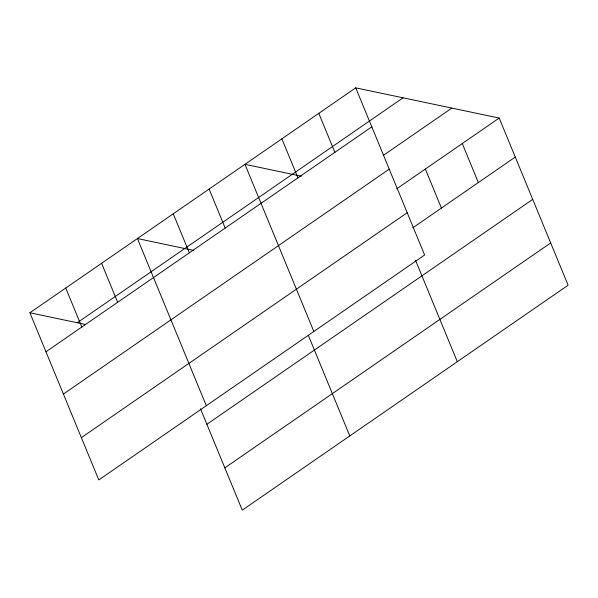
<?xml version="1.0" encoding="UTF-8"?>
<svg xmlns="http://www.w3.org/2000/svg" width="598" height="598" viewBox="0 0 598 598"><rect width="100%" height="100%" fill="white"/><g stroke="black" fill="none" stroke-linecap="round" stroke-linejoin="round"><path stroke-width="0.9" d="M355.728 87.846L424.625 255.002L98.797 479.932L29.9 312.776L355.728 87.846L499.203 118.068L568.1 285.224L242.272 510.154L200.48 408.755M77.247 322.748L403.074 97.818M45.979 351.781L371.807 126.851M383.281 155.435L451.856 108.096M63.41 394.067L389.238 169.144M396.713 188.819L499.203 118.068M81.365 437.639L407.193 212.716M412.784 227.823L515.282 157.072M206.878 424.288L532.713 199.366M224.841 467.86L550.668 242.938M301.325 176.201L244.948 164.323L313.845 331.479M193.804 250.427L137.42 238.55L206.317 405.706M29.9 312.776L85.379 324.46M462.276 143.557L478.355 182.562M425.35 169.055L441.421 208.052M415.528 260.302L457.32 361.7M318.801 113.343L334.88 152.341M281.875 138.833L297.954 177.838M308.359 335.388L349.793 435.927M209.106 189.065L225.184 228.07M173.263 213.807L189.342 252.812M101.585 263.292L117.657 302.296M65.743 288.034L81.814 327.039"/></g></svg>
